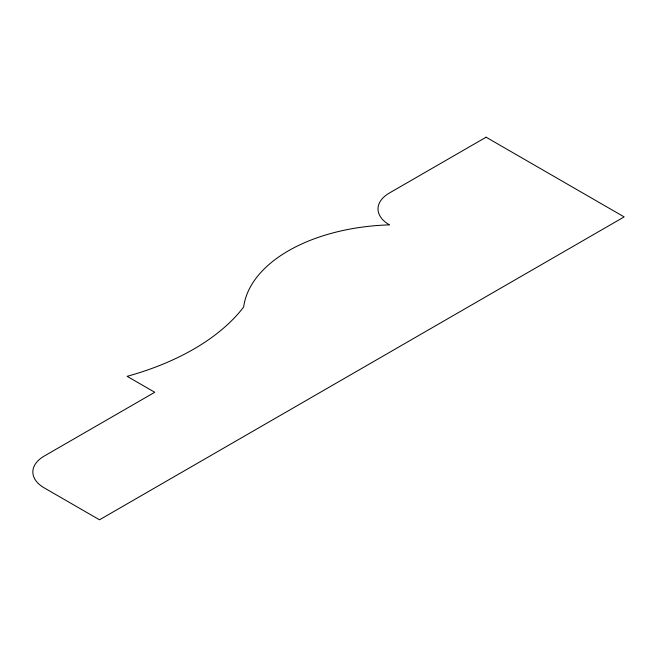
<?xml version="1.0" encoding="UTF-8"?>
<svg xmlns="http://www.w3.org/2000/svg" width="657" height="657" viewBox="0 0 657 657"><rect width="100%" height="100%" fill="white"/><g stroke="black" fill="none" stroke-linecap="round" stroke-linejoin="round"><path stroke-width="0.99" d="M486.09 137.198L389.445 192.994A39.05 22.543 0 0 0 389.445 224.875A154.206 89.032 0 0 0 243.648 307.057A241.086 139.185 0 0 1 127.121 376.33L154.74 392.27L44.29 456.032A39.05 22.543 0 0 0 44.29 487.921L99.511 519.802L624.15 216.909L486.09 137.198"/></g></svg>
